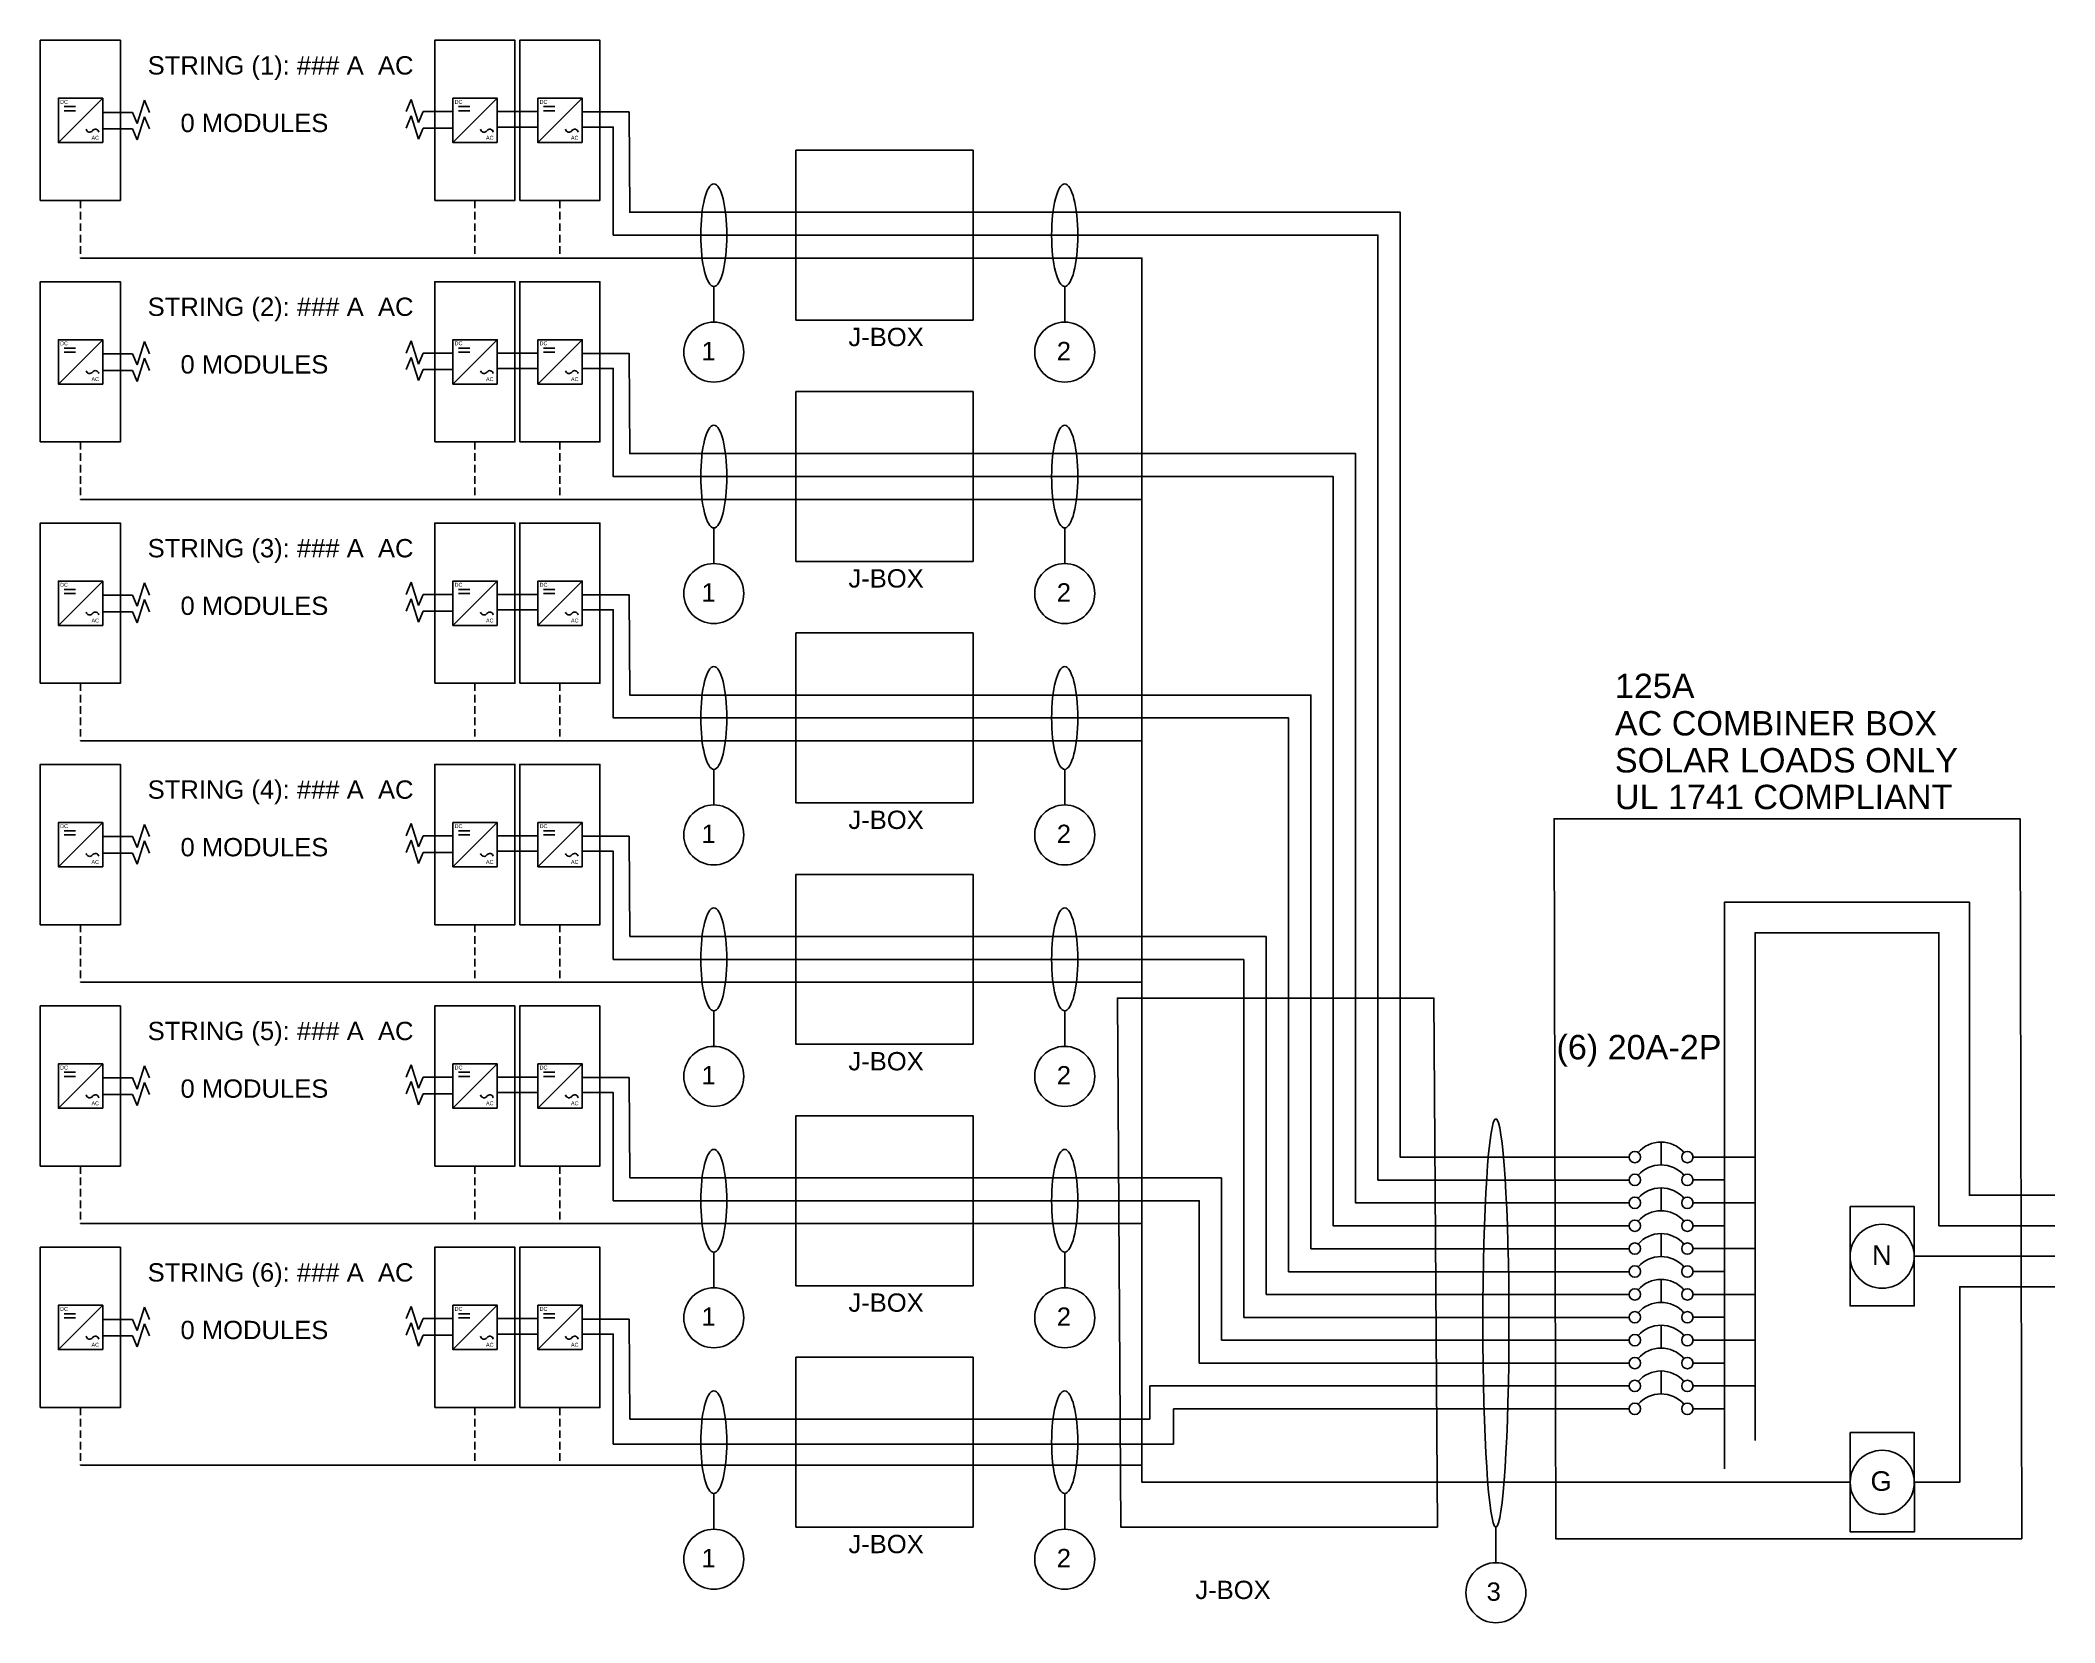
# Model space of a CAD drawing. Header units: inches. Extents: x -171 to 0, y -14 to 38.
# Drawn here: x -66.1 to 0, y -14 to 37.9 of the extents above; entities outside this region: 1.
import ezdxf

# ---------------------------------------------------------------- set-up
doc = ezdxf.new("R2010")
doc.units = ezdxf.units.IN
doc.header["$MEASUREMENT"] = 0
doc.linetypes.add('DASHED2', pattern=[0.375, 0.25, -0.125])
for name, color, linetype in [('Equipment Schedule', 7, 'Continuous'), ('Ground', 3, 'Continuous'), ('Lines', 7, 'Continuous'), ('Modules', 7, 'Continuous')]:
    doc.layers.add(name, color=color, linetype=linetype)
doc.layers.add('wirecallout', color=4, linetype='Continuous', lineweight=25)
doc.styles.get("Standard").update_dxf_attribs({"font": 'arial.ttf'})

# ---------------------------------------------------------------- blocks, each defined once
blk = doc.blocks.new('*T24')
at = {"color": 0, "linetype": 'ByBlock', "lineweight": -2, "transparency": 16777216}
for p, q in [((0, 0), (19.238, 0)), ((0, 0), (0, -13.933)), ((4.809, 0), (4.809, -13.933)), ((9.619, 0), (9.619, -13.933)), ((14.428, 0), (14.428, -13.933)), ((19.238, 0), (19.238, -13.933)), ((0, -1.267), (19.238, -1.267)), ((0, -2.533), (19.238, -2.533)), ((0, -3.8), (19.238, -3.8)), ((0, -5.067), (19.238, -5.067)), ((0, -6.333), (19.238, -6.333)), ((0, -7.6), (19.238, -7.6)), ((0, -8.867), (19.238, -8.867)), ((0, -10.133), (19.238, -10.133)), ((0, -11.4), (19.238, -11.4)), ((0, -12.667), (19.238, -12.667)), ((0, -13.933), (19.238, -13.933))]:
    blk.add_line(p, q, dxfattribs=at)
at = {"color": 0, "transparency": 16777216, "char_height": 0.5, "width": 4.20947}
for s, insert, attachment_point in [('{\\fCalibri|b0|i0|c0;STRING1', (0.3, -0.967), 7), ('{\\fCalibri|b0|i0|c0;0', (5.109, -0.967), 7), ('{\\fCalibri|b0|i0|c0;AMP1', (9.919, -0.967), 7), ('{\\fCalibri|b0|i0|c0; ', (14.728, -0.967), 7), ('{\\fCalibri|b0|i0|c0;STRING2', (0.3, -2.233), 7), ('{\\fCalibri|b0|i0|c0;0', (5.109, -2.233), 7), ('{\\fCalibri|b0|i0|c0;AMP2', (9.919, -2.233), 7), ('{\\fCalibri|b0|i0|c0; ', (14.728, -2.233), 7), ('{\\fCalibri|b0|i0|c0;STRING3', (0.3, -3.5), 7), ('{\\fCalibri|b0|i0|c0;0', (5.109, -3.5), 7), ('{\\fCalibri|b0|i0|c0;AMP3', (9.919, -3.5), 7), ('{\\fCalibri|b0|i0|c0; ', (14.728, -3.5), 7), ('{\\fCalibri|b0|i0|c0;STRING4', (0.3, -4.767), 7), ('{\\fCalibri|b0|i0|c0;0', (5.109, -4.767), 7), ('{\\fCalibri|b0|i0|c0;AMP4', (9.919, -4.767), 7), ('{\\fCalibri|b0|i0|c0; ', (14.728, -4.767), 7), ('{\\fCalibri|b0|i0|c0;STRING5', (0.3, -6.033), 7), ('{\\fCalibri|b0|i0|c0;0', (5.109, -6.033), 7), ('{\\fCalibri|b0|i0|c0;AMP5', (9.919, -6.033), 7), ('{\\fCalibri|b0|i0|c0; ', (14.728, -6.033), 7), ('{\\fCalibri|b0|i0|c0;STRING6', (0.3, -7.3), 7), ('{\\fCalibri|b0|i0|c0;0', (5.109, -7.3), 7), ('{\\fCalibri|b0|i0|c0;AMP6', (9.919, -7.3), 7), ('{\\fCalibri|b0|i0|c0;AC DISCO', (2.405, -7.9), 2), ('{\\fCalibri|b0|i0|c0;', (7.214, -7.9), 2), ('{\\fCalibri|b0|i0|c0;', (12.024, -7.9), 2), ('{\\fCalibri|b0|i0|c0; ', (14.728, -7.3), 7), ('{\\fCalibri|b0|i0|c0;', (16.833, -7.9), 2), ('{\\fCalibri|b0|i0|c0;PV BREAK', (2.405, -9.167), 2), ('{\\fCalibri|b0|i0|c0;', (7.214, -9.167), 2), ('{\\fCalibri|b0|i0|c0;', (12.024, -9.167), 2), ('{\\fCalibri|b0|i0|c0;', (16.833, -9.167), 2), ('{\\fCalibri|b0|i0|c0;MAIN', (2.405, -10.433), 2), ('{\\fCalibri|b0|i0|c0;0', (7.214, -10.433), 2), ('{\\fCalibri|b0|i0|c0;', (12.024, -10.433), 2), ('{\\fCalibri|b0|i0|c0;', (16.833, -10.433), 2), ('{\\fCalibri|b0|i0|c0;BUS', (2.405, -11.7), 2), ('{\\fCalibri|b0|i0|c0;0', (7.214, -11.7), 2), ('{\\fCalibri|b0|i0|c0;', (12.024, -11.7), 2), ('{\\fCalibri|b0|i0|c0;', (16.833, -11.7), 2), ('{\\fCalibri|b0|i0|c0;string count', (2.405, -12.967), 2), ('{\\fCalibri|b0|i0|c0;0', (7.214, -12.967), 2), ('{\\fCalibri|b0|i0|c0;', (12.024, -12.967), 2), ('{\\fCalibri|b0|i0|c0;', (16.833, -12.967), 2)]:
    blk.add_mtext(s, dxfattribs=dict(at, insert=insert, attachment_point=attachment_point))

msp = doc.modelspace()

# ---------------------------------------------------------------- linework, layer by layer
for p, q in [((-64.015, 35.986), (-65.469, 34.532)), ((-64.911, 35.712), (-65.285, 35.712)), ((-51.077, 35.986), (-52.531, 34.532)), ((-51.974, 35.712), (-52.347, 35.712)), ((-48.291, 35.986), (-49.744, 34.532)), ((-49.187, 35.712), (-49.561, 35.712)), ((-64.911, 35.577), (-65.285, 35.577)), ((-51.974, 35.577), (-52.347, 35.577)), ((-49.187, 35.577), (-49.561, 35.577)), ((-43.975, 29.81), (-43.975, 28.642)), ((-32.468, 29.81), (-32.468, 28.642)), ((-64.015, 28.067), (-65.469, 26.613)), ((-64.911, 27.793), (-65.285, 27.793)), ((-51.077, 28.067), (-52.531, 26.613)), ((-51.974, 27.793), (-52.347, 27.793)), ((-48.291, 28.067), (-49.744, 26.613)), ((-49.187, 27.793), (-49.561, 27.793)), ((-64.911, 27.658), (-65.285, 27.658)), ((-51.974, 27.658), (-52.347, 27.658)), ((-49.187, 27.658), (-49.561, 27.658)), ((-43.975, 21.891), (-43.975, 20.723)), ((-32.468, 21.891), (-32.468, 20.723)), ((-64.015, 20.147), (-65.469, 18.694)), ((-64.911, 19.873), (-65.285, 19.873)), ((-51.077, 20.147), (-52.531, 18.694)), ((-51.974, 19.873), (-52.347, 19.873)), ((-48.291, 20.147), (-49.744, 18.694)), ((-49.187, 19.873), (-49.561, 19.873)), ((-64.911, 19.739), (-65.285, 19.739)), ((-51.974, 19.739), (-52.347, 19.739)), ((-49.187, 19.739), (-49.561, 19.739)), ((-43.975, 13.972), (-43.975, 12.803)), ((-32.468, 13.972), (-32.468, 12.803)), ((-64.015, 12.228), (-65.469, 10.774)), ((-64.911, 11.954), (-65.285, 11.954)), ((-51.077, 12.228), (-52.531, 10.774)), ((-51.974, 11.954), (-52.347, 11.954)), ((-48.291, 12.228), (-49.744, 10.774)), ((-49.187, 11.954), (-49.561, 11.954)), ((-64.911, 11.819), (-65.285, 11.819)), ((-51.974, 11.819), (-52.347, 11.819)), ((-49.187, 11.819), (-49.561, 11.819)), ((-48.291, 11.779), (-46.752, 11.779)), ((-46.752, 11.779), (-46.734, 8.489)), ((-47.274, 9.265), (-47.274, 9.265)), ((-47.274, 9.265), (-47.274, 7.739)), ((-46.734, 8.489), (-25.857, 8.489)), ((-25.857, 8.489), (-25.857, -3.26)), ((-47.274, 7.739), (-26.59, 7.739)), ((-26.59, 7.739), (-26.59, -4.01)), ((-43.975, 6.052), (-43.975, 4.884)), ((-32.468, 6.052), (-32.468, 4.884)), ((-64.015, 4.309), (-65.469, 2.855)), ((-64.911, 4.035), (-65.285, 4.035)), ((-51.077, 4.309), (-52.531, 2.855)), ((-51.974, 4.035), (-52.347, 4.035)), ((-48.291, 4.309), (-49.744, 2.855)), ((-49.187, 4.035), (-49.561, 4.035)), ((-64.911, 3.9), (-65.285, 3.9)), ((-51.974, 3.9), (-52.347, 3.9)), ((-49.187, 3.9), (-49.561, 3.9)), ((-48.291, 3.86), (-46.752, 3.86)), ((-46.752, 3.86), (-46.734, 0.57)), ((-12.91, 0.995), (-12.91, 1.746)), ((-9.824, 1.254), (-11.862, 1.254)), ((-46.734, 0.57), (-27.322, 0.57)), ((-27.322, 0.57), (-27.322, -4.755)), ((-12.91, -0.507), (-12.91, 0.244)), ((-10.826, 0.504), (-11.862, 0.504)), ((-9.824, -0.248), (-11.862, -0.248)), ((-12.91, -2.01), (-12.91, -1.259)), ((-10.826, -0.999), (-11.862, -0.999)), ((-43.975, -1.867), (-43.975, -3.035)), ((-32.468, -1.867), (-32.468, -3.035)), ((-17.43, -1.757), (-17.43, -1.757)), ((-9.824, -1.751), (-11.862, -1.751)), ((-10.826, -2.502), (-11.862, -2.502)), ((0, -2.002), (-4.61, -2.002)), ((-25.857, -3.26), (-13.957, -3.26)), ((-17.43, -3.26), (-17.43, -3.26)), ((-12.91, -3.512), (-12.91, -2.762)), ((-9.824, -3.253), (-11.862, -3.253)), ((-64.015, -3.611), (-65.469, -5.064)), ((-64.911, -3.885), (-65.285, -3.885)), ((-51.077, -3.611), (-52.531, -5.064)), ((-51.974, -3.885), (-52.347, -3.885)), ((-48.291, -3.611), (-49.744, -5.064)), ((-49.187, -3.885), (-49.561, -3.885)), ((-64.911, -4.019), (-65.285, -4.019)), ((-51.974, -4.019), (-52.347, -4.019)), ((-49.187, -4.019), (-49.561, -4.019)), ((-48.291, -4.06), (-46.752, -4.06)), ((-46.752, -4.06), (-46.734, -7.349)), ((-26.59, -4.01), (-13.957, -4.01)), ((-12.91, -5.014), (-12.91, -4.263)), ((-10.826, -4.004), (-11.862, -4.004)), ((-13.957, -4.755), (-27.322, -4.755)), ((-9.824, -4.755), (-11.862, -4.755)), ((-13.957, -5.506), (-28.055, -5.506)), ((-12.91, -6.516), (-12.91, -5.765)), ((-10.826, -5.506), (-11.862, -5.506)), ((-47.274, -6.573), (-47.274, -8.164)), ((-29.678, -7.349), (-29.678, -6.257)), ((-29.678, -6.257), (-28.055, -6.257)), ((-13.957, -6.257), (-28.055, -6.257)), ((-9.824, -6.257), (-11.862, -6.257)), ((-28.899, -8.164), (-28.899, -7.007)), ((-28.899, -7.007), (-28.055, -7.007)), ((-13.957, -7.007), (-28.055, -7.007)), ((-10.826, -7.007), (-11.862, -7.007)), ((-46.734, -7.349), (-29.678, -7.349)), ((-47.274, -8.164), (-28.899, -8.164)), ((-43.975, -9.786), (-43.975, -10.955)), ((-32.468, -9.786), (-32.468, -10.955)), ((-18.326, -10.887), (-18.326, -12.055))]:
    msp.add_line(p, q)
for points in [[(-64.015, 34.532), (-65.469, 34.532), (-65.469, 35.986), (-64.015, 35.986)], [(-51.077, 34.532), (-52.531, 34.532), (-52.531, 35.986), (-51.077, 35.986)], [(-48.291, 34.532), (-49.744, 34.532), (-49.744, 35.986), (-48.291, 35.986)], [(-35.474, 28.71), (-41.281, 28.71), (-41.281, 34.283), (-35.474, 34.283)], [(-64.015, 26.613), (-65.469, 26.613), (-65.469, 28.067), (-64.015, 28.067)], [(-51.077, 26.613), (-52.531, 26.613), (-52.531, 28.067), (-51.077, 28.067)], [(-48.291, 26.613), (-49.744, 26.613), (-49.744, 28.067), (-48.291, 28.067)], [(-35.474, 20.791), (-41.281, 20.791), (-41.281, 26.364), (-35.474, 26.364)], [(-64.015, 18.694), (-65.469, 18.694), (-65.469, 20.147), (-64.015, 20.147)], [(-51.077, 18.694), (-52.531, 18.694), (-52.531, 20.147), (-51.077, 20.147)], [(-48.291, 18.694), (-49.744, 18.694), (-49.744, 20.147), (-48.291, 20.147)], [(-35.474, 12.872), (-41.281, 12.872), (-41.281, 18.445), (-35.474, 18.445)], [(-64.015, 10.774), (-65.469, 10.774), (-65.469, 12.228), (-64.015, 12.228)], [(-51.077, 10.774), (-52.531, 10.774), (-52.531, 12.228), (-51.077, 12.228)], [(-48.291, 10.774), (-49.744, 10.774), (-49.744, 12.228), (-48.291, 12.228)], [(-1.074, -11.276), (-16.357, -11.276), (-16.417, 12.353), (-1.133, 12.353)], [(-35.474, 4.952), (-41.281, 4.952), (-41.281, 10.525), (-35.474, 10.525)], [(-20.246, -10.887), (-30.628, -10.887), (-30.741, 6.467), (-20.358, 6.467)], [(-64.015, 2.855), (-65.469, 2.855), (-65.469, 4.309), (-64.015, 4.309)], [(-51.077, 2.855), (-52.531, 2.855), (-52.531, 4.309), (-51.077, 4.309)], [(-48.291, 2.855), (-49.744, 2.855), (-49.744, 4.309), (-48.291, 4.309)], [(-35.474, -2.967), (-41.281, -2.967), (-41.281, 2.606), (-35.474, 2.606)], [(-6.709, -0.372), (-4.609, -0.372), (-4.606, -3.632), (-6.709, -3.632)], [(-64.015, -5.064), (-65.469, -5.064), (-65.469, -3.611), (-64.015, -3.611)], [(-51.077, -5.064), (-52.531, -5.064), (-52.531, -3.611), (-51.077, -3.611)], [(-48.291, -5.064), (-49.744, -5.064), (-49.744, -3.611), (-48.291, -3.611)], [(-35.474, -10.887), (-41.281, -10.887), (-41.281, -5.314), (-35.474, -5.314)]]:
    msp.add_lwpolyline(points, close=True)
for points in [[(-64.015, 35.524), (-64.015, 35.524), (-63.044, 35.524)], [(-52.531, 35.549), (-52.531, 35.549), (-53.502, 35.549)], [(-49.744, 35.549), (-51.077, 35.549)], [(-48.291, 35.537), (-46.752, 35.537), (-46.734, 32.248), (-21.461, 32.248), (-21.461, 1.247), (-13.957, 1.247)], [(-64.015, 34.98), (-64.015, 34.98), (-63.044, 34.98)], [(-52.531, 35.005), (-52.531, 35.005), (-53.502, 35.005)], [(-47.274, 33.024), (-47.274, 33.024), (-47.274, 31.497), (-22.194, 31.497), (-22.194, 0.496), (-13.957, 0.496)], [(-64.015, 27.605), (-64.015, 27.605), (-63.044, 27.605)], [(-52.531, 27.63), (-52.531, 27.63), (-53.502, 27.63)], [(-49.744, 27.63), (-51.077, 27.63)], [(-48.291, 27.618), (-46.752, 27.618), (-46.734, 24.328), (-22.927, 24.328), (-22.927, -0.254), (-13.957, -0.254)], [(-64.015, 27.061), (-64.015, 27.061), (-63.044, 27.061)], [(-52.531, 27.085), (-52.531, 27.085), (-53.502, 27.085)], [(-47.274, 25.104), (-47.274, 25.104), (-47.274, 23.577), (-23.659, 23.577), (-23.659, -1.005), (-13.957, -1.005)], [(-64.015, 19.686), (-64.015, 19.686), (-63.044, 19.686)], [(-52.531, 19.71), (-52.531, 19.71), (-53.502, 19.71)], [(-52.531, 19.166), (-52.531, 19.166), (-53.502, 19.166)], [(-49.744, 19.71), (-51.077, 19.71)], [(-48.291, 19.698), (-46.752, 19.698), (-46.734, 16.409), (-24.392, 16.409), (-24.392, -1.757), (-13.957, -1.757)], [(-64.015, 19.141), (-64.015, 19.141), (-63.044, 19.141)], [(-47.274, 17.185), (-47.274, 17.185), (-47.274, 15.658), (-25.125, 15.658), (-25.125, -2.508), (-13.957, -2.508)], [(-64.015, 11.766), (-64.015, 11.766), (-63.044, 11.766)], [(-52.531, 11.791), (-52.531, 11.791), (-53.502, 11.791)], [(-52.531, 11.247), (-52.531, 11.247), (-53.502, 11.247)], [(-49.744, 11.791), (-51.077, 11.791)], [(-64.015, 11.222), (-64.015, 11.222), (-63.044, 11.222)], [(0, 0), (-2.796, 0), (-2.796, 9.615), (-10.826, 9.615), (-10.826, -8.977)], [(0, -1.001), (-3.797, -1.001), (-3.797, 8.614), (-9.824, 8.614), (-9.824, -8.044)], [(-64.015, 3.847), (-64.015, 3.847), (-63.044, 3.847)], [(-52.531, 3.872), (-52.531, 3.872), (-53.502, 3.872)], [(-52.531, 3.327), (-52.531, 3.327), (-53.502, 3.327)], [(-49.744, 3.872), (-51.077, 3.872)], [(-64.015, 3.303), (-64.015, 3.303), (-63.044, 3.303)], [(-64.015, -4.072), (-64.015, -4.072), (-63.044, -4.072)], [(-64.015, -4.617), (-64.015, -4.617), (-63.044, -4.617)], [(-52.531, -4.048), (-52.531, -4.048), (-53.502, -4.048)], [(-52.531, -4.592), (-52.531, -4.592), (-53.502, -4.592)], [(-49.744, -4.048), (-51.077, -4.048)]]:
    msp.add_lwpolyline(points)
for centre, radius in [((-43.975, 27.658), 0.984), ((-32.468, 27.658), 0.984), ((-43.975, 19.739), 0.984), ((-32.468, 19.738), 0.984), ((-43.975, 11.819), 0.984), ((-32.468, 11.819), 0.984), ((-43.975, 3.9), 0.984), ((-32.468, 3.9), 0.984), ((-13.771, 1.254), 0.186), ((-12.048, 1.254), 0.186), ((-13.771, 0.504), 0.186), ((-12.048, 0.504), 0.186), ((-13.771, -0.248), 0.186), ((-12.048, -0.248), 0.186), ((-13.771, -0.999), 0.186), ((-12.048, -0.999), 0.186), ((-5.659, -2.002), 1.05), ((-13.771, -1.751), 0.186), ((-12.048, -1.751), 0.186), ((-13.771, -2.502), 0.186), ((-12.048, -2.502), 0.186), ((-43.975, -4.02), 0.984), ((-32.468, -4.02), 0.984), ((-13.771, -3.253), 0.186), ((-12.048, -3.253), 0.186), ((-13.771, -4.004), 0.186), ((-12.048, -4.004), 0.186), ((-13.771, -4.755), 0.186), ((-12.048, -4.755), 0.186), ((-13.771, -5.506), 0.186), ((-12.048, -5.506), 0.186), ((-13.771, -6.257), 0.186), ((-12.048, -6.257), 0.186), ((-13.771, -7.007), 0.186), ((-12.048, -7.007), 0.186), ((-5.657, -9.415), 1.05), ((-43.975, -11.939), 0.984), ((-32.468, -11.939), 0.984), ((-18.326, -13.039), 0.984)]:
    msp.add_circle(centre, radius)
for centre, radius, start, end in [((-64.447, 34.99), 0.115, 190.27776, 324.5251), ((-64.259, 34.856), 0.115, 10.27776, 144.5251), ((-51.509, 34.99), 0.115, 190.27776, 324.5251), ((-51.321, 34.856), 0.115, 10.27776, 144.5251), ((-48.722, 34.99), 0.115, 190.27776, 324.5251), ((-48.535, 34.856), 0.115, 10.27776, 144.5251), ((-64.447, 27.071), 0.115, 190.27776, 324.5251), ((-64.259, 26.937), 0.115, 10.27776, 144.5251), ((-51.509, 27.071), 0.115, 190.27776, 324.5251), ((-51.321, 26.937), 0.115, 10.27776, 144.5251), ((-48.722, 27.071), 0.115, 190.27776, 324.5251), ((-48.535, 26.937), 0.115, 10.27776, 144.5251), ((-64.447, 19.151), 0.115, 190.27776, 324.5251), ((-64.259, 19.018), 0.115, 10.27776, 144.5251), ((-51.509, 19.151), 0.115, 190.27776, 324.5251), ((-51.321, 19.018), 0.115, 10.27776, 144.5251), ((-48.722, 19.151), 0.115, 190.27776, 324.5251), ((-48.535, 19.018), 0.115, 10.27776, 144.5251), ((-64.447, 11.232), 0.115, 190.27776, 324.5251), ((-64.259, 11.098), 0.115, 10.27776, 144.5251), ((-51.509, 11.232), 0.115, 190.27776, 324.5251), ((-51.321, 11.098), 0.115, 10.27776, 144.5251), ((-48.722, 11.232), 0.115, 190.27776, 324.5251), ((-48.535, 11.098), 0.115, 10.27776, 144.5251), ((-64.447, 3.313), 0.115, 190.27776, 324.5251), ((-64.259, 3.179), 0.115, 10.27776, 144.5251), ((-51.509, 3.313), 0.115, 190.27776, 324.5251), ((-51.321, 3.179), 0.115, 10.27776, 144.5251), ((-48.722, 3.313), 0.115, 190.27776, 324.5251), ((-48.535, 3.179), 0.115, 10.27776, 144.5251), ((-12.91, 0.746), 1, 41.24081, 138.75919), ((-12.91, -0.005), 1, 41.24081, 138.75919), ((-12.91, -0.757), 1, 41.24081, 138.75919), ((-12.91, -1.507), 1, 41.24081, 138.75919), ((-12.91, -2.259), 1, 41.24081, 138.75919), ((-12.91, -3.01), 1, 41.24081, 138.75919), ((-12.91, -3.762), 1, 41.24081, 138.75919), ((-12.91, -4.513), 1, 41.24081, 138.75919), ((-12.91, -5.263), 1, 41.24081, 138.75919), ((-64.447, -4.607), 0.115, 190.27776, 324.5251), ((-64.259, -4.74), 0.115, 10.27776, 144.5251), ((-51.509, -4.607), 0.115, 190.27776, 324.5251), ((-51.321, -4.74), 0.115, 10.27776, 144.5251), ((-48.722, -4.607), 0.115, 190.27776, 324.5251), ((-48.535, -4.74), 0.115, 10.27776, 144.5251), ((-12.91, -6.014), 1, 41.24081, 138.75919), ((-12.91, -6.765), 1, 41.24081, 138.75919), ((-12.91, -7.516), 1, 41.24081, 138.75919)]:
    msp.add_arc(centre, radius, start, end)
at = {"layer": 'Equipment Schedule'}
for points in [[(-49.744, 35.043), (-51.077, 35.043)], [(-47.274, 33.024), (-47.274, 34.653), (-47.274, 35.043), (-48.291, 35.043)], [(-49.744, 27.124), (-51.077, 27.124)], [(-47.274, 25.104), (-47.274, 26.734), (-47.274, 27.124), (-48.291, 27.124)], [(-49.744, 19.205), (-51.077, 19.205)], [(-47.274, 17.185), (-47.274, 18.815), (-47.274, 19.205), (-48.291, 19.205)], [(-49.744, 11.285), (-51.077, 11.285)], [(-47.274, 9.265), (-47.274, 10.895), (-47.274, 11.285), (-48.291, 11.285)], [(-49.744, 3.366), (-51.077, 3.366)], [(-28.055, -5.506), (-28.055, -0.181), (-47.274, -0.181), (-47.274, 2.976), (-47.274, 3.366), (-48.291, 3.366)], [(-49.744, -4.553), (-51.077, -4.553)], [(-47.274, -6.573), (-47.274, -4.943), (-47.274, -4.553), (-48.291, -4.553)]]:
    msp.add_lwpolyline(points, dxfattribs=at)
at = {"layer": 'Ground', "linetype": 'DASHED2'}
for p, q in [((-64.75, 32.634), (-64.75, 30.746)), ((-51.812, 32.634), (-51.812, 30.746)), ((-49.025, 32.634), (-49.025, 30.746)), ((-64.75, 24.714), (-64.75, 22.827)), ((-51.812, 24.714), (-51.812, 22.827)), ((-49.025, 24.714), (-49.025, 22.827)), ((-64.75, 16.795), (-64.75, 14.907)), ((-51.812, 16.795), (-51.812, 14.907)), ((-49.025, 16.795), (-49.025, 14.907)), ((-64.75, 8.876), (-64.75, 6.988)), ((-51.812, 8.876), (-51.812, 6.988)), ((-49.025, 8.876), (-49.025, 6.988)), ((-64.75, 0.956), (-64.75, -0.931)), ((-51.812, 0.956), (-51.812, -0.931)), ((-49.025, 0.956), (-49.025, -0.931)), ((-64.75, -6.963), (-64.75, -8.851)), ((-51.812, -6.963), (-51.812, -8.851)), ((-49.025, -6.963), (-49.025, -8.851))]:
    msp.add_line(p, q, dxfattribs=at)
at = {"layer": 'Ground'}
for p, q in [((-29.937, 14.673), (-29.937, 6.521)), ((-29.937, -8.851), (-29.937, 4.878)), ((-13.574, -9.415), (-6.707, -9.415))]:
    msp.add_line(p, q, dxfattribs=at)
for points in [[(-45.554, 30.746), (-64.75, 30.746)], [(-29.937, 17.843), (-29.937, 30.746), (-45.554, 30.746)], [(-45.554, 22.827), (-64.75, 22.827)], [(-29.937, 22.827), (-45.554, 22.827)], [(-29.937, 14.673), (-29.937, 17.843)], [(-45.554, 14.907), (-64.75, 14.907)], [(-29.937, 14.907), (-45.554, 14.907)], [(-45.554, 6.988), (-64.75, 6.988)], [(-29.937, 6.988), (-45.554, 6.988)], [(-29.937, 4.878), (-29.937, 6.521)], [(-29.937, -0.931), (-64.75, -0.931)], [(-4.605, -9.415), (-3.115, -9.415), (-3.115, -3.003), (0, -3.003)], [(-29.937, -8.851), (-64.75, -8.851)], [(-13.574, -9.415), (-29.937, -9.415), (-29.937, -8.851)]]:
    msp.add_lwpolyline(points, dxfattribs=at)
msp.add_lwpolyline([(-6.707, -7.785), (-4.607, -7.785), (-4.603, -11.044), (-6.707, -11.044)], close=True, dxfattribs=at)
at = {"layer": 'Lines', "lineweight": -3}
for p, q in [((-62.883, 35.163), (-62.642, 35.926)), ((-62.642, 35.926), (-62.481, 35.524)), ((-53.904, 35.951), (-54.065, 35.549)), ((-53.663, 35.187), (-53.904, 35.951)), ((-63.044, 35.524), (-62.883, 35.163)), ((-62.883, 34.619), (-62.642, 35.382)), ((-62.642, 35.382), (-62.481, 34.98)), ((-53.904, 35.406), (-54.065, 35.005)), ((-53.663, 34.643), (-53.904, 35.406)), ((-53.502, 35.549), (-53.663, 35.187)), ((-63.044, 34.98), (-62.883, 34.619)), ((-53.502, 35.005), (-53.663, 34.643)), ((-62.883, 27.243), (-62.642, 28.007)), ((-62.642, 28.007), (-62.481, 27.605)), ((-53.904, 28.031), (-54.065, 27.63)), ((-53.663, 27.268), (-53.904, 28.031)), ((-63.044, 27.605), (-62.883, 27.243)), ((-62.883, 26.699), (-62.642, 27.462)), ((-62.642, 27.462), (-62.481, 27.061)), ((-53.904, 27.487), (-54.065, 27.085)), ((-53.663, 26.724), (-53.904, 27.487)), ((-53.502, 27.63), (-53.663, 27.268)), ((-63.044, 27.061), (-62.883, 26.699)), ((-53.502, 27.085), (-53.663, 26.724)), ((-62.883, 19.324), (-62.642, 20.087)), ((-62.642, 20.087), (-62.481, 19.686)), ((-53.904, 20.112), (-54.065, 19.71)), ((-53.663, 19.349), (-53.904, 20.112)), ((-63.044, 19.686), (-62.883, 19.324)), ((-62.883, 18.78), (-62.642, 19.543)), ((-62.642, 19.543), (-62.481, 19.141)), ((-53.904, 19.568), (-54.065, 19.166)), ((-53.663, 18.804), (-53.904, 19.568)), ((-53.502, 19.71), (-53.663, 19.349)), ((-53.502, 19.166), (-53.663, 18.804)), ((-63.044, 19.141), (-62.883, 18.78)), ((-62.883, 11.405), (-62.642, 12.168)), ((-62.642, 12.168), (-62.481, 11.766)), ((-53.904, 12.193), (-54.065, 11.791)), ((-53.663, 11.429), (-53.904, 12.193)), ((-63.044, 11.766), (-62.883, 11.405)), ((-62.883, 10.86), (-62.642, 11.624)), ((-62.642, 11.624), (-62.481, 11.222)), ((-53.904, 11.648), (-54.065, 11.247)), ((-53.663, 10.885), (-53.904, 11.648)), ((-53.502, 11.791), (-53.663, 11.429)), ((-53.502, 11.247), (-53.663, 10.885)), ((-63.044, 11.222), (-62.883, 10.86)), ((-62.883, 3.485), (-62.642, 4.249)), ((-62.642, 4.249), (-62.481, 3.847)), ((-53.904, 4.273), (-54.065, 3.872)), ((-53.663, 3.51), (-53.904, 4.273)), ((-63.044, 3.847), (-62.883, 3.485)), ((-62.883, 2.941), (-62.642, 3.704)), ((-62.642, 3.704), (-62.481, 3.303)), ((-53.904, 3.729), (-54.065, 3.327)), ((-53.663, 2.966), (-53.904, 3.729)), ((-53.502, 3.872), (-53.663, 3.51)), ((-53.502, 3.327), (-53.663, 2.966)), ((-63.044, 3.303), (-62.883, 2.941)), ((-62.883, -4.434), (-62.642, -3.671)), ((-62.642, -3.671), (-62.481, -4.072)), ((-53.904, -3.646), (-54.065, -4.048)), ((-53.663, -4.409), (-53.904, -3.646)), ((-63.044, -4.072), (-62.883, -4.434)), ((-63.044, -4.617), (-62.883, -4.978)), ((-62.883, -4.978), (-62.642, -4.215)), ((-62.642, -4.215), (-62.481, -4.617)), ((-53.904, -4.19), (-54.065, -4.592)), ((-53.663, -4.954), (-53.904, -4.19)), ((-53.502, -4.048), (-53.663, -4.409)), ((-53.502, -4.592), (-53.663, -4.954))]:
    msp.add_line(p, q, dxfattribs=at)
at = {"layer": 'Modules'}
for points in [[(-66.063, 32.634), (-66.063, 37.889), (-63.436, 37.889), (-63.436, 32.634)], [(-53.126, 32.634), (-53.126, 37.889), (-50.498, 37.889), (-50.498, 32.634)], [(-50.339, 32.634), (-50.339, 37.889), (-47.711, 37.889), (-47.711, 32.634)], [(-66.063, 24.714), (-66.063, 29.97), (-63.436, 29.97), (-63.436, 24.714)], [(-53.126, 24.714), (-53.126, 29.97), (-50.498, 29.97), (-50.498, 24.714)], [(-50.339, 24.714), (-50.339, 29.97), (-47.711, 29.97), (-47.711, 24.714)], [(-66.063, 16.795), (-66.063, 22.051), (-63.436, 22.051), (-63.436, 16.795)], [(-53.126, 16.795), (-53.126, 22.051), (-50.498, 22.051), (-50.498, 16.795)], [(-50.339, 16.795), (-50.339, 22.051), (-47.711, 22.051), (-47.711, 16.795)], [(-66.063, 8.876), (-66.063, 14.131), (-63.436, 14.131), (-63.436, 8.876)], [(-53.126, 8.876), (-53.126, 14.131), (-50.498, 14.131), (-50.498, 8.876)], [(-50.339, 8.876), (-50.339, 14.131), (-47.711, 14.131), (-47.711, 8.876)], [(-66.063, 0.956), (-66.063, 6.212), (-63.436, 6.212), (-63.436, 0.956)], [(-53.126, 0.956), (-53.126, 6.212), (-50.498, 6.212), (-50.498, 0.956)], [(-50.339, 0.956), (-50.339, 6.212), (-47.711, 6.212), (-47.711, 0.956)], [(-66.063, -6.963), (-66.063, -1.707), (-63.436, -1.707), (-63.436, -6.963)], [(-53.126, -6.963), (-53.126, -1.707), (-50.498, -1.707), (-50.498, -6.963)], [(-50.339, -6.963), (-50.339, -1.707), (-47.711, -1.707), (-47.711, -6.963)]]:
    msp.add_lwpolyline(points, close=True, dxfattribs=at)
at = {"layer": 'wirecallout', "color": 7}
for centre in [(-43.975, 31.497), (-32.468, 31.497), (-43.975, 23.577), (-32.468, 23.577), (-43.975, 15.658), (-32.468, 15.658), (-43.975, 7.739), (-32.468, 7.739), (-43.975, -0.181), (-32.468, -0.181), (-43.975, -8.1), (-32.468, -8.1)]:
    msp.add_ellipse(centre, major_axis=(0, 1.686), ratio=0.254161, dxfattribs=at)
at = {"layer": 'wirecallout', "color": 7, "extrusion": (0, 0, -1)}
msp.add_ellipse((-18.326, -4.187), major_axis=(0, 6.699), ratio=0.06398, dxfattribs=at)

# ---------------------------------------------------------------- block references
msp.add_blockref('*T24', (-171.123, 20.216))

# ---------------------------------------------------------------- texts
for s, height, p in [('STRING (1): ### A  AC', 0.60065, (-62.542, 36.766)), ('0 MODULES', 0.6006, (-61.465, 34.877)), ('STRING (2): ### A  AC', 0.60065, (-62.542, 28.847)), ('0 MODULES', 0.6006, (-61.465, 26.957)), ('STRING (3): ### A  AC', 0.60065, (-62.542, 20.927)), ('0 MODULES', 0.6006, (-61.465, 19.038)), ('125A ', 0.8009, (-14.424, 16.308)), ('AC COMBINER BOX', 0.80087, (-14.424, 15.083)), ('SOLAR LOADS ONLY', 0.80087, (-14.424, 13.87)), ('STRING (4): ### A  AC', 0.60065, (-62.542, 13.008)), ('UL 1741 COMPLIANT', 0.80087, (-14.424, 12.666)), ('0 MODULES', 0.6006, (-61.465, 11.119)), ('STRING (5): ### A  AC', 0.60065, (-62.542, 5.089)), ('0 MODULES', 0.6006, (-61.465, 3.199)), ('STRING (6): ### A  AC', 0.60065, (-62.542, -2.831)), ('0 MODULES', 0.6006, (-61.465, -4.72))]:
    msp.add_text(s, height=height).set_placement(p)
at = {"attachment_point": 3}
for s, width, gutter_width, insert, char_height in [('DC', 2.84201, 0.182, (-65.155, 35.931), 0.1278), ('DC', 2.84201, 0.182, (-52.217, 35.931), 0.1278), ('DC', 2.84201, 0.182, (-49.43, 35.931), 0.1278), ('AC', 2.84201, 0.182, (-64.137, 34.756), 0.1278), ('AC', 2.84201, 0.182, (-51.199, 34.756), 0.1278), ('AC', 2.84201, 0.182, (-48.412, 34.756), 0.1278), ('J-BOX', 11.74273, 0.751, (-37.09, 28.456), 0.6006), ('DC', 2.84201, 0.182, (-65.155, 28.011), 0.1278), ('DC', 2.84201, 0.182, (-52.217, 28.011), 0.1278), ('DC', 2.84201, 0.182, (-49.43, 28.011), 0.1278), ('1', 11.74273, 0.751, (-43.912, 27.995), 0.601), ('  2', 1.20128, 0.751, (-32.261, 27.995), 0.6006), ('AC', 2.84201, 0.182, (-64.137, 26.837), 0.1278), ('AC', 2.84201, 0.182, (-51.199, 26.837), 0.1278), ('AC', 2.84201, 0.182, (-48.412, 26.837), 0.1278), ('J-BOX', 11.74273, 0.751, (-37.09, 20.537), 0.6006), ('DC', 2.84201, 0.182, (-65.155, 20.092), 0.1278), ('DC', 2.84201, 0.182, (-52.217, 20.092), 0.1278), ('DC', 2.84201, 0.182, (-49.43, 20.092), 0.1278), ('1', 11.74273, 0.751, (-43.912, 20.076), 0.601), ('  2', 1.20128, 0.751, (-32.261, 20.076), 0.6006), ('AC', 2.84201, 0.182, (-64.137, 18.918), 0.1278), ('AC', 2.84201, 0.182, (-51.199, 18.918), 0.1278), ('AC', 2.84201, 0.182, (-48.412, 18.918), 0.1278), ('J-BOX', 11.74273, 0.751, (-37.09, 12.617), 0.6006), ('DC', 2.84201, 0.182, (-65.155, 12.173), 0.1278), ('DC', 2.84201, 0.182, (-52.217, 12.173), 0.1278), ('DC', 2.84201, 0.182, (-49.43, 12.173), 0.1278), ('1', 11.74273, 0.751, (-43.912, 12.157), 0.601), ('  2', 1.20128, 0.751, (-32.261, 12.156), 0.6006), ('AC', 2.84201, 0.182, (-64.137, 10.998), 0.1278), ('AC', 2.84201, 0.182, (-51.199, 10.998), 0.1278), ('AC', 2.84201, 0.182, (-48.412, 10.998), 0.1278), ('(6) 20A-2P', 15.65697, 1.001, (-10.929, 5.259), 0.8009), ('J-BOX', 11.74273, 0.751, (-37.09, 4.698), 0.6006), ('DC', 2.84201, 0.182, (-65.155, 4.253), 0.1278), ('DC', 2.84201, 0.182, (-52.217, 4.253), 0.1278), ('DC', 2.84201, 0.182, (-49.43, 4.253), 0.1278), ('1', 11.74273, 0.751, (-43.912, 4.237), 0.601), ('  2', 1.20128, 0.751, (-32.261, 4.237), 0.6006), ('AC', 2.84201, 0.182, (-64.137, 3.079), 0.1278), ('AC', 2.84201, 0.182, (-51.199, 3.079), 0.1278), ('AC', 2.84201, 0.182, (-48.412, 3.079), 0.1278), ('N', 12.52557, 0.801, (-5.346, -1.642), 0.641), ('J-BOX', 11.74273, 0.751, (-37.09, -3.221), 0.6006), ('DC', 2.84201, 0.182, (-65.155, -3.666), 0.1278), ('DC', 2.84201, 0.182, (-52.217, -3.666), 0.1278), ('DC', 2.84201, 0.182, (-49.43, -3.666), 0.1278), ('1', 11.74273, 0.751, (-43.912, -3.682), 0.601), ('  2', 1.20128, 0.751, (-32.261, -3.682), 0.6006), ('AC', 2.84201, 0.182, (-64.137, -4.84), 0.1278), ('AC', 2.84201, 0.182, (-51.199, -4.84), 0.1278), ('AC', 2.84201, 0.182, (-48.412, -4.84), 0.1278), ('G', 12.52557, 0.801, (-5.344, -9.055), 0.641), ('J-BOX', 11.74273, 0.751, (-37.09, -11.141), 0.6006), ('1', 11.74273, 0.751, (-43.912, -11.602), 0.601), ('  2', 1.20128, 0.751, (-32.261, -11.602), 0.6006), ('J-BOX', 11.74273, 0.751, (-25.712, -12.646), 0.6006), ('3', 11.74273, 0.751, (-18.164, -12.702), 0.601)]:
    msp.add_mtext_dynamic_manual_height_columns(s, width=width, gutter_width=gutter_width, heights=[0], dxfattribs=dict(at, insert=insert, char_height=char_height))

doc.saveas('drawing.dxf')
